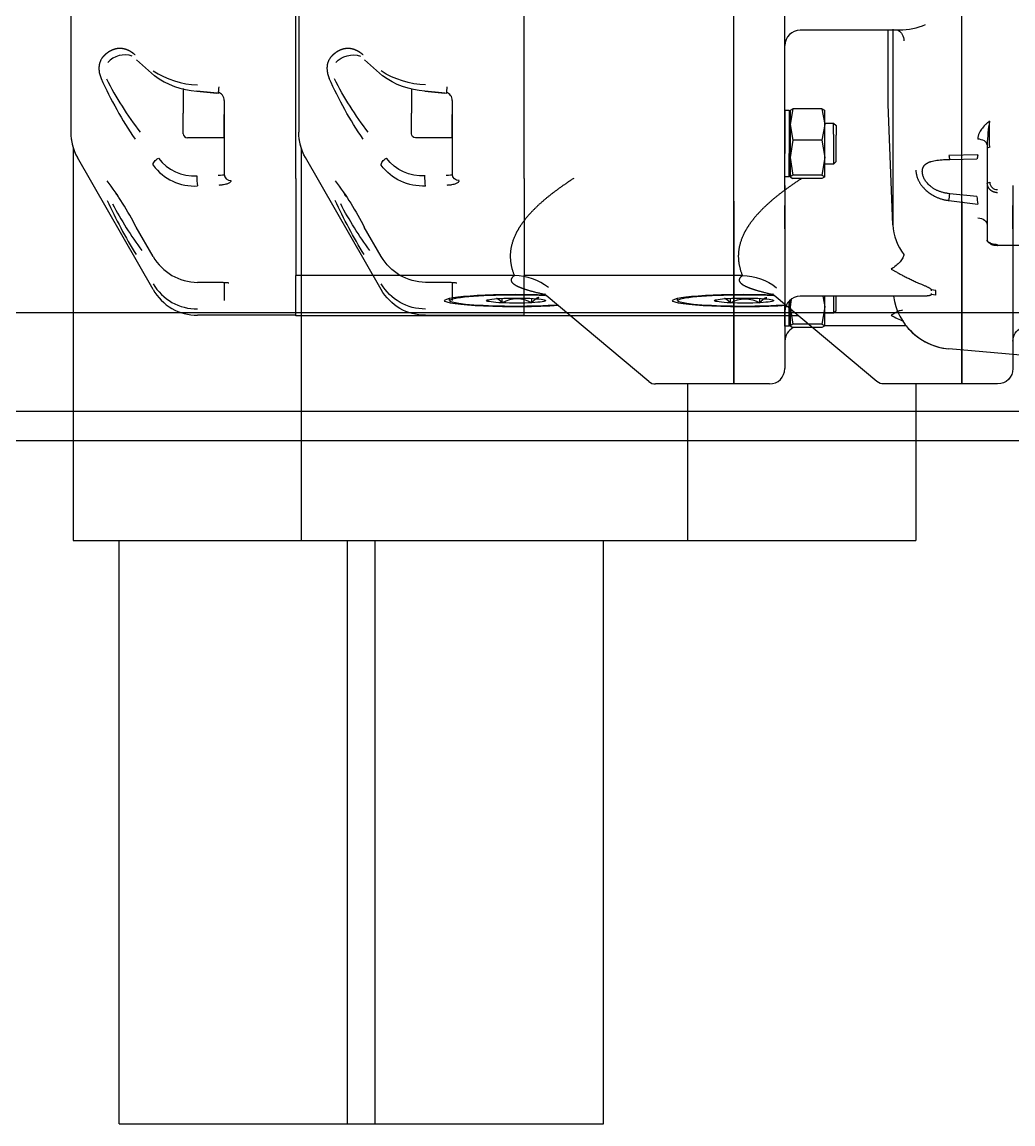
# Model space of a CAD drawing. Extents: x -1899985 to 1774885, y 556286 to 2175695.
# Drawn here: x -1077567.6 to -1077263.5, y 575677.6 to 576015.9 of the extents above; entities that cross this region are included whole.
import ezdxf

# ---------------------------------------------------------------- set-up
doc = ezdxf.new("R2010")
doc.units = 0
doc.header["$LTSCALE"] = 10
doc.header["$MEASUREMENT"] = 0
for name, color, linetype in [('20剖面图$0$A-LIN-V', 9, 'Continuous'), ('20剖面图$0$EWHS5T6M-1', 7, 'Continuous'), ('20剖面图$0$EWHS5T6M-3', 7, 'Continuous'), ('20剖面图$0$FHSGH10105-主梁-04', 7, 'Continuous'), ('20剖面图$0$FHSGH10105-主梁-06', 7, 'Continuous'), ('20剖面图$0$取电臂', 7, 'Continuous'), ('A-LIN-V', 9, 'Continuous')]:
    doc.layers.add(name, color=color, linetype=linetype)

# ---------------------------------------------------------------- blocks, each defined once
blk = doc.blocks.new('20剖面图$0$w4234')
at = {"layer": '20剖面图$0$EWHS5T6M-1', "color": 2, "linetype": 'Continuous'}
for p, q in [((1597292.03, -80330.89), (1597292.03, -80451.34)), ((1597292.03, -80330.89), (1597292.03, -80451.34)), ((1597103.46, -80403.29), (1597103.46, -80451.34)), ((1597103.46, -80403.29), (1597103.46, -80451.34)), ((1597279.46, -80451.34), (1597166.32, -80451.34)), ((1597199.32, -80451.34), (1597166.32, -80451.34)), ((1597279.46, -80451.34), (1597277.89, -80451.34))]:
    blk.add_line(p, q, dxfattribs=at)
at = {"layer": '20剖面图$0$EWHS5T6M-3', "color": 2, "linetype": 'Continuous'}
for p, q in [((1597089.32, -80347.15), (1597089.32, -80089)), ((1597223.68, -80312.06), (1597223.68, -80114.16)), ((1597223.68, -80312.06), (1597223.68, -80115.2)), ((1597292.82, -80115.33), (1597292.82, -80293.19)), ((1597292.82, -80115.33), (1597292.82, -80293.19)), ((1597089.32, -80403.29), (1597089.32, -80232.45)), ((1597292.82, -80293.19), (1597292.82, -80314.94)), ((1597292.82, -80293.19), (1597292.82, -80314.94)), ((1597267.09, -80308.68), (1597272.66, -80303.73)), ((1597223.68, -80340.16), (1597223.68, -80312.06)), ((1597223.68, -80340.16), (1597223.68, -80312.06)), ((1597247.34, -80314.06), (1597248.01, -80314)), ((1597247.96, -80314), (1597248.87, -80313.92)), ((1597254.08, -80313.42), (1597247.99, -80313.99)), ((1597248.87, -80313.92), (1597254.08, -80313.42)), ((1597258.25, -80312.57), (1597258.25, -80320.19)), ((1597292.82, -80314.94), (1597292.82, -80325.98)), ((1597292.82, -80314.94), (1597292.82, -80325.98)), ((1597245.68, -80316.26), (1597245.68, -80338.24)), ((1597245.68, -80316.29), (1597245.68, -80320.57)), ((1597245.68, -80327.7), (1597245.68, -80320.57)), ((1597258.25, -80326.45), (1597258.25, -80320.19)), ((1597258.25, -80322.93), (1597258.26, -80322.94)), ((1597245.68, -80327.7), (1597256.99, -80327.7)), ((1597292.03, -80330.89), (1597292.03, -80451.34)), ((1597292.03, -80330.89), (1597292.03, -80451.34)), ((1597245.68, -80333.85), (1597245.68, -80338.24)), ((1597267.53, -80374.31), (1597290.74, -80333.79)), ((1597245.68, -80338.24), (1597245.68, -80338.94)), ((1597223.68, -80340.16), (1597223.68, -80369.3)), ((1597223.68, -80340.16), (1597223.68, -80370.01)), ((1597073.61, -80342.38), (1597073.61, -80348.53)), ((1597073.61, -80344.12), (1597073.61, -80398.57)), ((1597073.61, -80355.67), (1597073.61, -80348.53)), ((1597089.32, -80347.15), (1597089.32, -80403.29)), ((1597267.5, -80364.17), (1597272.71, -80355.14)), ((1597156.63, -80370.01), (1597156.6, -80370.01)), ((1597156.63, -80370.01), (1597223.68, -80370.01)), ((1597223.68, -80382.34), (1597223.68, -80370.01)), ((1597223.68, -80382.16), (1597223.68, -80370.19)), ((1597245.68, -80372.2), (1597245.68, -80377.64)), ((1597247.51, -80372.14), (1597253.91, -80372.09)), ((1597115.34, -80402.55), (1597146.87, -80376.09)), ((1597151.28, -80378.35), (1597151.28, -80377.01)), ((1597160.34, -80378.38), (1597160.34, -80376.98)), ((1597176.53, -80377.68), (1597176.53, -80376.97)), ((1597139.43, -80382.34), (1597223.68, -80382.34)), ((1597223.68, -80382.22), (1597253.89, -80382.22)), ((1597073.61, -80390.18), (1597073.61, -80398.57)), ((1597078.32, -80403.29), (1597089.32, -80403.29)), ((1597078.32, -80403.29), (1597089.32, -80403.29)), ((1597089.32, -80403.29), (1597113.32, -80403.29)), ((1597089.32, -80403.29), (1597103.46, -80403.29)), ((1597103.46, -80403.29), (1597103.46, -80451.34)), ((1597103.46, -80403.29), (1597103.46, -80451.34)), ((1597116.03, -80451.34), (1597103.46, -80451.34)), ((1597116.03, -80451.34), (1597103.46, -80451.34)), ((1597279.46, -80451.34), (1597116.03, -80451.34)), ((1597199.32, -80451.34), (1597116.03, -80451.34)), ((1597279.46, -80451.34), (1597277.89, -80451.34)), ((1597292.03, -80451.34), (1597279.46, -80451.34)), ((1597292.03, -80451.34), (1597279.46, -80451.34))]:
    blk.add_line(p, q, dxfattribs=at)
for centre, radius, start, end in [((1597276.17, -80309.31), 7.05, 41.5617, 108.8064), ((1597252.74, -80284.12), 27.39, 272.3981, 302.5954), ((1597252.59, -80288.94), 24.48, 273.4853, 306.4262), ((1597193.06, -80264.81), 99.45, 322.0356, 333.2427), ((1597175.03, -80261.12), 118.74, 325.6453, 335.9387), ((1597256.99, -80326.45), 1.26, 270, 360), ((1597277.11, -80325.98), 15.71, 330.1892, 0), ((1597277.11, -80325.98), 15.71, 341.8051, 0), ((1597254.91, -80325.64), 13.8, 266.487, 322.7895), ((1597254.77, -80326.7), 15.83, 266.8023, 323.5023), ((1597243.69, -80338.88), 1.98, 268.2746, 358.1638), ((1597237.99, -80340.04), 16.09, 351.1863, 2.2116), ((1597360, -80399.84), 98.07, 143.0348, 152.8846), ((1597186.35, -80299.31), 105.5, 323.3467, 332.5077), ((1597142.59, -80282.94), 153.08, 328.2109, 335.2911), ((1597253.78, -80356.23), 15.85, 270.4064, 329.9676), ((1597156.63, -80386.51), 16.5, 90.0996, 129.166), ((1597254.02, -80364.66), 15.61, 269.5176, 329.7272), ((1597253.89, -80366.5), 15.71, 270, 330.1892), ((1597155.78, -80386.38), 9.21, 60.3173, 119.306), ((1597068.89, -80390.18), 4.71, 0, 62.8719), ((1597068.89, -80390.18), 4.71, 0, 62.8719), ((1597078.32, -80398.57), 4.71, 180, 270), ((1597078.32, -80398.57), 4.71, 180, 270), ((1597113.32, -80400.14), 3.14, 270, 310)]:
    blk.add_arc(centre, radius, start, end, dxfattribs=at)
for centre, major_axis, ratio, start_param, end_param in [((1597247.36, -80312.01), (-0.19, 2.03), 0.00447, 1.617607, 3.576156), ((1597156.11, -80377.68), (-22, 0), 0.087156, 3.141593, 5.13954), ((1597156.11, -80377.68), (20.43, 0), 0.087156, 0.485902, 2.024816), ((1597156.11, -80377.68), (22, 0), 0.087156, 4.081811, 6.283185), ((1597156.11, -80377.68), (-20.43, 0), 0.087156, 0.894834, 3.627495), ((1597156.11, -80377.68), (9.07, 0), 0.087156, 3.103896, 3.627495), ((1597156.11, -80377.68), (-9.07, 0), 0.087156, 5.198291, 6.245489), ((1597156.11, -80377.68), (-9.07, 0), 0.087156, 0.485902, 1.009501), ((1597156.11, -80377.68), (-9.07, 0), 0.087156, 1.009501, 2.056699), ((1597156.11, -80377.68), (9.07, 0), 0.087156, 1.009501, 2.056699), ((1597156.11, -80377.68), (9.07, 0), 0.087156, 5.198291, 6.245489), ((1597156.11, -80377.68), (-9.07, 0), 0.087156, 3.103896, 4.151094)]:
    blk.add_ellipse(centre, major_axis=major_axis, ratio=ratio, start_param=start_param, end_param=end_param, dxfattribs=at)
for points, degree, knots in [([(1597273.07, -80302.25), (1597273.67, -80301.73), (1597274.29, -80301.34), (1597274.92, -80300.95), (1597275.57, -80300.7), (1597276.21, -80300.45), (1597276.87, -80300.35), (1597277.52, -80300.25), (1597278.18, -80300.3), (1597278.83, -80300.35), (1597279.47, -80300.55), (1597280.11, -80300.75), (1597280.73, -80301.09), (1597281.34, -80301.44), (1597281.92, -80301.92), (1597282.5, -80302.4), (1597283.04, -80303.01)], 2, [0, 0, 0, 0.125, 0.125, 0.25, 0.25, 0.375, 0.375, 0.5, 0.5, 0.625, 0.625, 0.75, 0.75, 0.875, 0.875, 1, 1, 1]), ([(1597283.04, -80303.01), (1597283.1, -80303.1), (1597283.21, -80303.26), (1597283.37, -80303.51), (1597283.52, -80303.76), (1597283.65, -80304.02), (1597283.76, -80304.28), (1597283.86, -80304.55), (1597283.95, -80304.82), (1597284.02, -80305.1), (1597284.07, -80305.37), (1597284.12, -80305.66), (1597284.15, -80306.03), (1597284.16, -80306.5), (1597284.13, -80307.07), (1597284.04, -80307.67), (1597283.9, -80308.27), (1597283.71, -80308.9), (1597283.54, -80309.32), (1597283.45, -80309.53)], 3, [0, 0, 0, 0, 0.048845, 0.096906, 0.144215, 0.190808, 0.236719, 0.281986, 0.326648, 0.370744, 0.414319, 0.457414, 0.500075, 0.58118, 0.662791, 0.745199, 0.82869, 0.913537, 1, 1, 1, 1]), ([(1597245.68, -80316.26), (1597245.68, -80315.7), (1597245.87, -80315.12), (1597246.54, -80314.22), (1597247.02, -80313.91), (1597247.54, -80313.85)], 3, [0, 0, 0, 0, 0.5, 0.5, 1, 1, 1, 1]), ([(1597267.5, -80336.11), (1597267.53, -80335.96), (1597267.51, -80335.78), (1597267.4, -80335.4), (1597267.29, -80335.2), (1597266.99, -80334.8), (1597266.81, -80334.61), (1597266.38, -80334.26), (1597266.15, -80334.11), (1597265.91, -80333.99)], 3, [0, 0, 0, 0, 0.25, 0.25, 0.5, 0.5, 0.75, 0.75, 1, 1, 1, 1]), ([(1597138.4, -80340.16), (1597141.14, -80341.93), (1597143.46, -80343.64), (1597145.91, -80345.44), (1597147.93, -80347.2), (1597150.04, -80349.04), (1597151.7, -80350.85), (1597153.43, -80352.73), (1597154.69, -80354.59), (1597157.28, -80358.47), (1597157.78, -80362.28), (1597158.28, -80366.12), (1597156.63, -80370.01)], 2, [0, 0, 0, 0.125, 0.125, 0.25, 0.25, 0.375, 0.375, 0.5, 0.5, 0.75, 0.75, 1, 1, 1]), ([(1597243.63, -80340.86), (1597243.64, -80340.89), (1597243.64, -80340.95), (1597243.66, -80341.04), (1597243.71, -80341.15), (1597243.79, -80341.27), (1597243.96, -80341.44), (1597244.25, -80341.64), (1597244.69, -80341.84), (1597245.22, -80342.02), (1597245.82, -80342.15), (1597246.42, -80342.24), (1597246.91, -80342.28), (1597247.22, -80342.3), (1597247.36, -80342.3)], 3, [0, 0, 0, 0, 0.040091, 0.085599, 0.136434, 0.192536, 0.253873, 0.39572, 0.505375, 0.612356, 0.753804, 0.848833, 0.930864, 1, 1, 1, 1]), ([(1597156.6, -80370.01), (1597158.89, -80371.52), (1597156.11, -80373.04), (1597155.43, -80373.41), (1597154.44, -80373.79), (1597153.47, -80374.16), (1597152.21, -80374.53), (1597150.17, -80375.14), (1597147.32, -80375.76)], 2, [0, 0, 0, 0.5, 0.5, 0.625, 0.625, 0.75, 0.75, 0.9651205, 0.9651205, 0.9651205]), ([(1597244.26, -80372.33), (1597244.26, -80372.33), (1597244.27, -80372.33), (1597244.38, -80372.31), (1597244.76, -80372.26), (1597245.51, -80372.2), (1597246.53, -80372.15), (1597247.2, -80372.14), (1597247.51, -80372.14)], 3, [0.4127267, 0.4127267, 0.4127267, 0.4127267, 0.4325468, 0.4958555, 0.5912118, 0.726311, 0.893279, 1, 1, 1, 1]), ([(1597146.85, -80376.11), (1597147.03, -80375.96), (1597147.25, -80375.77), (1597147.26, -80375.7), (1597147.25, -80375.69)], 3, [0, 0, 0, 0, 0.0924354, 0.1357639, 0.1357639, 0.1357639, 0.1357639]), ([(1597149.16, -80376.79), (1597149.68, -80376.88), (1597150.25, -80377.3), (1597150.72, -80377.67), (1597151.28, -80378.35)], 2, [0, 0, 0, 0.5, 0.5, 1, 1, 1]), ([(1597160.34, -80378.38), (1597160.97, -80377.71), (1597161.51, -80377.35), (1597161.82, -80377.14), (1597162.12, -80377.02)], 2, [0, 0, 0, 0.25, 0.25, 0.3701268, 0.3701268, 0.3701268])]:
    blk.add_open_spline(points, degree=degree, knots=knots, dxfattribs=at)
for points in [[(1597247.54, -80339.21), (1597246.5, -80339.2), (1597245.68, -80339.08), (1597245.68, -80338.94)], [(1597278.27, -80345.78), (1597278.59, -80345.28), (1597278.86, -80344.84), (1597279.1, -80344.45)]]:
    blk.add_open_spline(points, degree=3, dxfattribs=at)
at = {"layer": '20剖面图$0$FHSGH10105-主梁-06', "color": 2, "linetype": 'Continuous'}
for p, q in [((1598387.64, -80411.62), (1592220.4, -80411.62)), ((1598387.64, -80420.62), (1592220.4, -80420.62))]:
    blk.add_line(p, q, dxfattribs=at)
at = {"layer": '20剖面图$0$取电臂', "color": 2, "linetype": 'Continuous'}
for p, q in [((1597199.32, -80630.48), (1597199.32, -80451.34)), ((1597199.32, -80630.48), (1597199.32, -80451.34)), ((1597277.89, -80630.48), (1597277.89, -80451.34)), ((1597277.89, -80630.48), (1597277.89, -80451.34)), ((1597205.61, -80630.48), (1597199.32, -80630.48)), ((1597205.61, -80630.48), (1597199.32, -80630.48)), ((1597271.61, -80630.48), (1597205.61, -80630.48)), ((1597271.61, -80630.48), (1597205.61, -80630.48)), ((1597277.89, -80630.48), (1597271.61, -80630.48)), ((1597277.89, -80630.48), (1597271.61, -80630.48))]:
    blk.add_line(p, q, dxfattribs=at)
blk = doc.blocks.new('20剖面图$0$55555555rrrrrr-M')
at = {"layer": '20剖面图$0$EWHS5T6M-1', "color": 2, "linetype": 'Continuous'}
for p, q in [((1520818.52, 577247.23), (1520818.52, 577126.78)), ((1520818.52, 577247.23), (1520818.52, 577126.78)), ((1521007.09, 577174.83), (1521007.09, 577126.78)), ((1521007.09, 577174.83), (1521007.09, 577126.78)), ((1520831.09, 577126.78), (1520944.23, 577126.78)), ((1520831.09, 577126.78), (1520832.66, 577126.78)), ((1520911.23, 577126.78), (1520944.23, 577126.78))]:
    blk.add_line(p, q, dxfattribs=at)
at = {"layer": '20剖面图$0$EWHS5T6M-3', "color": 2, "linetype": 'Continuous'}
for p, q in [((1521021.23, 577230.96), (1521021.23, 577489.11)), ((1521036.95, 577233.99), (1521036.95, 577484.4)), ((1520886.87, 577266.06), (1520886.87, 577463.96)), ((1520817.73, 577462.79), (1520817.73, 577284.92)), ((1520817.73, 577462.79), (1520817.73, 577284.92)), ((1520886.87, 577266.06), (1520886.87, 577462.91)), ((1521021.23, 577174.83), (1521021.23, 577345.67)), ((1520817.73, 577284.92), (1520817.73, 577263.17)), ((1520817.73, 577284.92), (1520817.73, 577263.17)), ((1521072.15, 577283.47), (1521041.66, 577283.47)), ((1521068.66, 577276.17), (1521068.66, 577283.47)), ((1521070.03, 577283.74), (1521070.1, 577283.07)), ((1521070.1, 577283.07), (1521070.1, 577249.53)), ((1520843.47, 577269.44), (1520837.89, 577274.38)), ((1521068.66, 577260.65), (1521068.66, 577276.17)), ((1520852.3, 577265.55), (1520852.3, 577257.93)), ((1520856.47, 577264.7), (1520862.56, 577264.12)), ((1520861.68, 577264.2), (1520856.47, 577264.69)), ((1520862.59, 577264.11), (1520861.68, 577264.2)), ((1520863.21, 577264.05), (1520862.54, 577264.12)), ((1520886.87, 577237.96), (1520886.87, 577266.06)), ((1520886.87, 577237.96), (1520886.87, 577266.06)), ((1520817.73, 577263.17), (1520817.73, 577252.13)), ((1520817.73, 577263.17), (1520817.73, 577252.13)), ((1520864.87, 577261.86), (1520864.87, 577239.88)), ((1520864.87, 577261.82), (1520864.87, 577257.55)), ((1521070.1, 577223.7), (1521068.66, 577260.65)), ((1520852.3, 577251.67), (1520852.3, 577257.93)), ((1520864.87, 577250.41), (1520864.87, 577257.55)), ((1521036.95, 577258.85), (1521036.95, 577245.56)), ((1521036.95, 577258.85), (1521038.24, 577258.85)), ((1521038.24, 577258.85), (1521038.24, 577245.56)), ((1521038.24, 577258.85), (1521038.52, 577257.75)), ((1521039.43, 577259.33), (1521038.52, 577254.5)), ((1521038.52, 577258.85), (1521038.52, 577254.5)), ((1521038.65, 577258.89), (1521039.43, 577259.33)), ((1521048.29, 577259.33), (1521039.43, 577259.33)), ((1521049.2, 577258.81), (1521048.29, 577259.33)), ((1521048.29, 577259.33), (1521049.2, 577254.5)), ((1521049.2, 577254.5), (1521049.2, 577258.85)), ((1520852.3, 577255.18), (1520852.29, 577255.17)), ((1521038.52, 577254.5), (1521039.43, 577249.67)), ((1521038.52, 577254.5), (1521038.52, 577244.32)), ((1521049.2, 577254.5), (1521048.29, 577249.67)), ((1521049.2, 577254.92), (1521051.87, 577254.92)), ((1521049.2, 577244.32), (1521049.2, 577254.5)), ((1521051.87, 577251.54), (1521051.87, 577254.92)), ((1521051.87, 577254.92), (1521052.66, 577254.14)), ((1521052.66, 577254.14), (1521052.66, 577251.18)), ((1520864.87, 577250.41), (1520853.56, 577250.41)), ((1521051.87, 577251.54), (1521051.87, 577242.35)), ((1521052.66, 577243.14), (1521052.66, 577251.18)), ((1520818.52, 577247.23), (1520818.52, 577126.78)), ((1520818.52, 577247.23), (1520818.52, 577126.78)), ((1521039.43, 577249.67), (1521038.52, 577244.32)), ((1521048.29, 577249.67), (1521039.43, 577249.67)), ((1521048.29, 577249.67), (1521049.2, 577244.32)), ((1521070.1, 577249.53), (1521070.1, 577223.7)), ((1521099.02, 577248.25), (1521099.02, 577247.1)), ((1521099.02, 577247.1), (1521099.02, 577236.35)), ((1520843.03, 577203.8), (1520819.81, 577244.32)), ((1520864.87, 577244.27), (1520864.87, 577239.88)), ((1521036.95, 577238.42), (1521036.95, 577245.56)), ((1521038.24, 577238.42), (1521038.24, 577245.56)), ((1521038.52, 577244.32), (1521039.43, 577238.98)), ((1521038.52, 577244.32), (1521038.52, 577238.46)), ((1521049.2, 577244.32), (1521048.29, 577238.98)), ((1521049.2, 577238.46), (1521049.2, 577244.32)), ((1521096.15, 577245.18), (1521087.31, 577244.99)), ((1521087.58, 577243.77), (1521095.87, 577243.9)), ((1521051.87, 577242.35), (1521049.2, 577242.35)), ((1521052.66, 577243.14), (1521051.87, 577242.35)), ((1520864.87, 577239.88), (1520864.87, 577239.17)), ((1520886.87, 577237.96), (1520886.87, 577208.81)), ((1520886.87, 577237.96), (1520886.87, 577208.1)), ((1521038.24, 577238.42), (1521036.95, 577238.42)), ((1521038.52, 577239.53), (1521038.24, 577238.42)), ((1521039.43, 577238.98), (1521038.52, 577238.46)), ((1521038.52, 577238.46), (1521039.43, 577237.95)), ((1521038.52, 577238.42), (1521038.52, 577238.46)), ((1521048.29, 577238.98), (1521039.43, 577238.98)), ((1521048.29, 577237.95), (1521039.43, 577237.95)), ((1521048.29, 577238.98), (1521049.2, 577238.46)), ((1521049.2, 577238.46), (1521048.29, 577237.95)), ((1521036.95, 577235.73), (1521036.95, 577229.58)), ((1521036.95, 577233.99), (1521036.95, 577179.54)), ((1521099.02, 577236.35), (1521099.02, 577219.01)), ((1521021.23, 577230.96), (1521021.23, 577174.83)), ((1521087.31, 577231.13), (1521096.15, 577230.02)), ((1521095.87, 577232.42), (1521087.58, 577233.22)), ((1521036.95, 577222.44), (1521036.95, 577229.58)), ((1520843.05, 577213.95), (1520837.84, 577222.97)), ((1521127.3, 577217.34), (1521102.16, 577217.34)), ((1521036.95, 577213.04), (1521036.95, 577199.75)), ((1520953.92, 577208.1), (1520886.87, 577208.1)), ((1520886.87, 577195.78), (1520886.87, 577208.1)), ((1520886.87, 577195.96), (1520886.87, 577207.92)), ((1520953.92, 577208.1), (1520953.95, 577208.1)), ((1520863.04, 577205.97), (1520856.64, 577206.02)), ((1520864.87, 577205.92), (1520864.87, 577200.47)), ((1521081.89, 577203.76), (1521081.87, 577203.46)), ((1521083.3, 577203.55), (1521081.89, 577203.76)), ((1521083.3, 577202.14), (1521083.3, 577203.55)), ((1520934.02, 577200.43), (1520934.02, 577201.15)), ((1520950.21, 577199.74), (1520950.21, 577201.13)), ((1520959.28, 577199.77), (1520959.28, 577201.1)), ((1520995.21, 577175.56), (1520963.68, 577202.02)), ((1521036.95, 577192.61), (1521036.95, 577199.75)), ((1521038.24, 577200.31), (1521038.24, 577199.75)), ((1521038.24, 577192.61), (1521038.24, 577199.75)), ((1521038.9, 577200.77), (1521038.52, 577198.5)), ((1521038.52, 577200.58), (1521038.52, 577198.5)), ((1521079.34, 577201.78), (1521041.66, 577201.78)), ((1521048.64, 577201.78), (1521049.2, 577198.5)), ((1521049.2, 577198.5), (1521049.2, 577201.78)), ((1521051.87, 577201.78), (1521051.87, 577196.54)), ((1521052.66, 577197.32), (1521052.66, 577201.78)), ((1521081.87, 577202.61), (1521081.89, 577202.31)), ((1521083.3, 577202.14), (1521081.89, 577202.31)), ((1521038.52, 577198.5), (1521038.52, 577192.65)), ((1521038.52, 577198.5), (1521039.43, 577193.16)), ((1521049.2, 577198.5), (1521048.29, 577193.16)), ((1521049.2, 577192.65), (1521049.2, 577198.5)), ((1521051.87, 577196.54), (1521049.2, 577196.54)), ((1521052.66, 577197.32), (1521051.87, 577196.54)), ((1520886.87, 577195.9), (1520856.66, 577195.9)), ((1520971.12, 577195.78), (1520886.87, 577195.78)), ((1521038.52, 577193.71), (1521038.24, 577192.61)), ((1521039.43, 577193.16), (1521038.52, 577192.65)), ((1521048.29, 577193.16), (1521039.43, 577193.16)), ((1521048.29, 577193.16), (1521049.2, 577192.65)), ((1521038.24, 577192.61), (1521036.95, 577192.61)), ((1521038.52, 577192.61), (1521038.52, 577192.65)), ((1521038.52, 577192.65), (1521039.43, 577192.13)), ((1521048.29, 577192.13), (1521039.43, 577192.13)), ((1521048.29, 577192.13), (1521039.51, 577192.13)), ((1521049.2, 577192.65), (1521048.29, 577192.13)), ((1521049.2, 577192.65), (1521048.29, 577192.13)), ((1521074.19, 577192.65), (1521049.2, 577192.65)), ((1521074.19, 577192.65), (1521049.2, 577192.65)), ((1521036.95, 577187.94), (1521036.95, 577179.54)), ((1521111.59, 577183.47), (1521087.31, 577185.6)), ((1521111.59, 577183.47), (1521087.31, 577185.6)), ((1521021.23, 577174.83), (1520997.23, 577174.83)), ((1521007.09, 577174.83), (1521007.09, 577126.78)), ((1521007.09, 577174.83), (1521007.09, 577126.78)), ((1521021.23, 577174.83), (1521007.09, 577174.83)), ((1521032.23, 577174.83), (1521021.23, 577174.83)), ((1521032.23, 577174.83), (1521021.23, 577174.83)), ((1520818.52, 577126.78), (1520831.09, 577126.78)), ((1520818.52, 577126.78), (1520831.09, 577126.78)), ((1520831.09, 577126.78), (1520994.52, 577126.78)), ((1520831.09, 577126.78), (1520832.66, 577126.78)), ((1520911.23, 577126.78), (1520994.52, 577126.78)), ((1520994.52, 577126.78), (1521007.09, 577126.78)), ((1520994.52, 577126.78), (1521007.09, 577126.78))]:
    blk.add_line(p, q, dxfattribs=at)
for centre, radius, start, end in [((1521072.22, 577303.39), 19.88, 269.7868, 293.4148), ((1521041.66, 577278.75), 4.71, 90, 180), ((1520834.38, 577268.81), 7.05, 71.1936, 138.4383), ((1520857.81, 577294), 27.39, 237.4046, 267.6019), ((1520935.52, 577317), 118.74, 204.0613, 214.3547), ((1520917.49, 577313.3), 99.45, 206.7573, 217.9644), ((1520857.96, 577289.18), 24.48, 233.5738, 266.5147), ((1521166.28, 577245.32), 67.33, 171.2625, 177.4992), ((1519809.41, 577240.54), 1290.41, 0.30865, 0.66611), ((1520833.45, 577252.13), 15.71, 180, 209.8108), ((1520833.45, 577252.13), 15.71, 180, 198.1949), ((1520853.56, 577251.67), 1.26, 180, 270), ((1520855.64, 577252.48), 13.8, 217.2105, 273.513), ((1521091.04, 577245.19), 3.73, 182.9811, 202.2857), ((1520855.78, 577251.42), 15.83, 216.4977, 273.1977), ((1520750.55, 577178.27), 98.07, 27.1154, 36.9652), ((1520872.56, 577238.08), 16.09, 177.7884, 188.8137), ((1520866.86, 577239.24), 1.98, 181.8362, 271.7254), ((1521102.1, 577236.8), 2.29, 181.5469, 271.5974), ((1520967.97, 577295.18), 153.08, 204.7089, 211.7891), ((1520924.2, 577278.8), 105.5, 207.4923, 216.6533), ((1520219.43, 577346.02), 875.45, 352.45924, 352.5971), ((1521410.78, 577267.2), 316.82, 186.3031, 186.7393), ((1521085.98, 577224.4), 15.89, 182.5089, 218.1426), ((1521099.78, 577219.03), 0.763, 181.8362, 271.7254), ((1520856.77, 577221.88), 15.85, 210.0324, 269.5936), ((1520953.92, 577191.61), 16.5, 50.834, 89.9004), ((1520856.66, 577211.61), 15.71, 209.8108, 270), ((1520856.53, 577213.46), 15.61, 210.2728, 270.4824), ((1520954.77, 577191.74), 9.21, 60.694, 119.6827), ((1521041.66, 577197.06), 4.71, 90, 180), ((1521088.95, 577204.38), 18.86, 187.9295, 265), ((1521080.51, 577213.4), 20.58, 238.0128, 249.6984), ((1521041.66, 577187.94), 4.71, 117.1281, 180), ((1521041.66, 577187.94), 4.71, 117.1281, 180), ((1521088.95, 577204.38), 18.86, 218.4661, 265), ((1521032.23, 577179.54), 4.71, 270, 0), ((1521032.23, 577179.54), 4.71, 270, 0), ((1520997.23, 577177.97), 3.14, 230, 270)]:
    blk.add_arc(centre, radius, start, end, dxfattribs=at)
at = {"layer": '20剖面图$0$EWHS5T6M-3', "color": 2, "linetype": 'Continuous', "extrusion": (0, 0, -1)}
for centre, major_axis, ratio, start_param, end_param in [((1521069.61, 577279.19), (-1.87, -4.33), 0.783089, 3.209194, 4.163104), ((1520863.19, 577266.11), (0.19, 2.03), 0.00447, 1.617607, 3.576156), ((1521099.8, 577236.35), (0.786, 0), 0.5, 3.141593, 4.712389), ((1521095.87, 577223.6), (-3.14, 0), 0.721105, 1.658063, 3.14162), ((1520954.45, 577200.43), (20.43, 0), 0.087156, 0.894834, 3.627495), ((1520954.45, 577200.43), (22, 0), 0.087156, 3.141593, 5.13954), ((1520954.45, 577200.43), (-22, 0), 0.087156, 4.081811, 6.283185), ((1520954.45, 577200.43), (-20.43, 0), 0.087156, 0.485902, 2.024816), ((1520954.45, 577200.43), (9.07, 0), 0.087156, 3.103896, 4.151094), ((1520954.45, 577200.43), (-9.07, 0), 0.087156, 5.198291, 6.245489), ((1520954.45, 577200.43), (-9.07, 0), 0.087156, 1.009501, 2.056699), ((1520954.45, 577200.43), (9.07, 0), 0.087156, 1.009501, 2.056699), ((1520954.45, 577200.43), (9.07, 0), 0.087156, 5.198291, 6.245489), ((1520954.45, 577200.43), (9.07, 0), 0.087156, 0.485902, 1.009501), ((1520954.45, 577200.43), (-9.07, 0), 0.087156, 3.103896, 3.627495)]:
    blk.add_ellipse(centre, major_axis=major_axis, ratio=ratio, start_param=start_param, end_param=end_param, dxfattribs=at)
at = {"layer": '20剖面图$0$EWHS5T6M-3', "color": 2, "linetype": 'Continuous'}
for points, degree, knots in [([(1520837.48, 577275.86), (1520836.88, 577276.39), (1520836.26, 577276.78), (1520835.63, 577277.17), (1520834.99, 577277.42), (1520834.34, 577277.66), (1520833.68, 577277.76), (1520833.03, 577277.86), (1520832.38, 577277.81), (1520831.72, 577277.76), (1520831.08, 577277.56), (1520830.44, 577277.36), (1520829.83, 577277.02), (1520829.21, 577276.68), (1520828.63, 577276.2), (1520828.05, 577275.71), (1520827.51, 577275.1)], 2, [0, 0, 0, 0.125, 0.125, 0.25, 0.25, 0.375, 0.375, 0.5, 0.5, 0.625, 0.625, 0.75, 0.75, 0.875, 0.875, 1, 1, 1]), ([(1520827.51, 577275.1), (1520827.46, 577275.02), (1520827.34, 577274.86), (1520827.18, 577274.61), (1520827.03, 577274.35), (1520826.9, 577274.09), (1520826.79, 577273.83), (1520826.69, 577273.56), (1520826.6, 577273.29), (1520826.53, 577273.02), (1520826.48, 577272.74), (1520826.44, 577272.46), (1520826.4, 577272.09), (1520826.39, 577271.62), (1520826.43, 577271.04), (1520826.51, 577270.45), (1520826.65, 577269.84), (1520826.84, 577269.22), (1520827.01, 577268.8), (1520827.1, 577268.59)], 3, [0, 0, 0, 0, 0.048845, 0.096906, 0.144215, 0.190808, 0.236719, 0.281986, 0.326648, 0.370744, 0.414319, 0.457414, 0.500075, 0.58118, 0.662791, 0.745199, 0.82869, 0.913537, 1, 1, 1, 1]), ([(1520864.87, 577261.86), (1520864.87, 577262.42), (1520864.69, 577262.99), (1520864.01, 577263.9), (1520863.53, 577264.21), (1520863.01, 577264.26)], 3, [0, 0, 0, 0, 0.5, 0.5, 1, 1, 1, 1]), ([(1521099.73, 577255.54), (1521099.51, 577255.35), (1521099.07, 577254.96), (1521098.21, 577254.16), (1521097.46, 577253.33), (1521096.93, 577252.53), (1521096.65, 577252.04), (1521096.47, 577251.61), (1521096.32, 577251.2), (1521096.22, 577250.8), (1521096.16, 577250.4), (1521096.15, 577250.13), (1521096.15, 577250)], 3, [0, 0, 0, 0, 0.125011, 0.250017, 0.499875, 0.603087, 0.677277, 0.749978, 0.814865, 0.874988, 0.937496, 1, 1, 1, 1]), ([(1521099.02, 577248.25), (1521099.02, 577248.65), (1521098.74, 577249.1), (1521097.64, 577249.77), (1521096.86, 577249.96), (1521096.15, 577250)], 3, [0, 0, 0, 0, 0.5, 0.5, 1, 1, 1, 1]), ([(1521099.8, 577247.49), (1521099.6, 577247.49), (1521099.39, 577247.45), (1521099.1, 577247.3), (1521099.02, 577247.2), (1521099.02, 577247.1)], 3, [0, 0, 0, 0, 0.5, 0.5, 1, 1, 1, 1]), ([(1520843.05, 577242), (1520843.03, 577242.16), (1520843.04, 577242.34), (1520843.16, 577242.72), (1520843.26, 577242.92), (1520843.56, 577243.31), (1520843.75, 577243.51), (1520844.17, 577243.85), (1520844.4, 577244.01), (1520844.64, 577244.13)], 3, [0, 0, 0, 0, 0.25, 0.25, 0.5, 0.5, 0.75, 0.75, 1, 1, 1, 1]), ([(1521079.13, 577240.05), (1521079.13, 577240.13), (1521079.13, 577240.29), (1521079.15, 577240.52), (1521079.19, 577240.73), (1521079.24, 577240.94), (1521079.3, 577241.14), (1521079.37, 577241.33), (1521079.46, 577241.51), (1521079.57, 577241.69), (1521079.68, 577241.85), (1521079.81, 577242.01), (1521079.96, 577242.15), (1521080.11, 577242.29), (1521080.29, 577242.43), (1521080.47, 577242.55), (1521080.67, 577242.67), (1521080.88, 577242.78), (1521081.11, 577242.88), (1521081.35, 577242.98), (1521081.6, 577243.07), (1521082.04, 577243.21), (1521082.69, 577243.37), (1521083.6, 577243.52), (1521084.68, 577243.64), (1521086.01, 577243.73), (1521087.03, 577243.76), (1521087.58, 577243.77)], 3, [0, 0, 0, 0, 0.025288, 0.050219, 0.074845, 0.099219, 0.123396, 0.147433, 0.171387, 0.195316, 0.219278, 0.243332, 0.267533, 0.291939, 0.316604, 0.341581, 0.366922, 0.392675, 0.418887, 0.445603, 0.472864, 0.500709, 0.581938, 0.664866, 0.750426, 0.865857, 1, 1, 1, 1]), ([(1521096.15, 577245.18), (1521096.14, 577245.12), (1521096.13, 577245.01), (1521096.11, 577244.85), (1521096.09, 577244.68), (1521096.06, 577244.51), (1521096.03, 577244.34), (1521095.99, 577244.19), (1521095.96, 577244.07), (1521095.92, 577243.96), (1521095.89, 577243.92), (1521095.87, 577243.9)], 3, [0, 0, 0, 0, 0.077735, 0.163795, 0.258193, 0.360935, 0.47203, 0.591481, 0.719291, 0.855464, 1, 1, 1, 1]), ([(1521077.16, 577240.5), (1521077.16, 577240.4), (1521077.17, 577240.21), (1521077.18, 577239.93), (1521077.21, 577239.64), (1521077.26, 577239.35), (1521077.32, 577239.06), (1521077.39, 577238.76), (1521077.48, 577238.47), (1521077.58, 577238.17), (1521077.69, 577237.87), (1521077.82, 577237.57), (1521077.97, 577237.27), (1521078.13, 577236.97), (1521078.3, 577236.66), (1521078.49, 577236.36), (1521078.7, 577236.05), (1521078.92, 577235.75), (1521079.16, 577235.45), (1521079.42, 577235.14), (1521079.7, 577234.84), (1521079.99, 577234.54), (1521080.38, 577234.17), (1521080.88, 577233.75), (1521081.51, 577233.28), (1521082.19, 577232.84), (1521082.92, 577232.44), (1521083.7, 577232.08), (1521084.53, 577231.76), (1521085.41, 577231.5), (1521086.34, 577231.28), (1521086.98, 577231.18), (1521087.31, 577231.13)], 3, [0, 0, 0, 0, 0.023596, 0.046848, 0.069813, 0.092549, 0.115115, 0.137574, 0.159988, 0.182418, 0.204926, 0.227574, 0.250421, 0.273525, 0.296943, 0.320728, 0.344931, 0.369601, 0.394784, 0.420522, 0.446855, 0.473821, 0.501454, 0.550477, 0.600634, 0.652145, 0.705215, 0.760032, 0.81677, 0.875584, 0.936618, 1, 1, 1, 1]), ([(1520866.92, 577237.25), (1520866.92, 577237.23), (1520866.91, 577237.17), (1520866.89, 577237.07), (1520866.84, 577236.96), (1520866.76, 577236.85), (1520866.59, 577236.68), (1520866.3, 577236.48), (1520865.86, 577236.27), (1520865.33, 577236.1), (1520864.73, 577235.97), (1520864.13, 577235.88), (1520863.64, 577235.83), (1520863.33, 577235.82), (1520863.19, 577235.81)], 3, [0, 0, 0, 0, 0.040091, 0.085599, 0.136434, 0.192536, 0.253873, 0.39572, 0.505375, 0.612356, 0.753804, 0.848833, 0.930864, 1, 1, 1, 1]), ([(1520972.16, 577237.96), (1520969.41, 577236.18), (1520967.09, 577234.47), (1520964.64, 577232.67), (1520962.62, 577230.92), (1520960.51, 577229.08), (1520958.85, 577227.27), (1520957.12, 577225.39), (1520955.87, 577223.52), (1520953.27, 577219.64), (1520952.77, 577215.84), (1520952.27, 577211.99), (1520953.92, 577208.1)], 2, [0, 0, 0, 0.125, 0.125, 0.25, 0.25, 0.375, 0.375, 0.5, 0.5, 0.75, 0.75, 1, 1, 1]), ([(1521087.58, 577233.22), (1521087.42, 577233.24), (1521087.09, 577233.28), (1521086.62, 577233.36), (1521086.15, 577233.44), (1521085.7, 577233.55), (1521085.26, 577233.67), (1521084.83, 577233.8), (1521084.42, 577233.94), (1521084.02, 577234.1), (1521083.63, 577234.27), (1521083.25, 577234.46), (1521082.89, 577234.66), (1521082.53, 577234.87), (1521082.19, 577235.1), (1521081.79, 577235.39), (1521081.35, 577235.76), (1521080.88, 577236.2), (1521080.47, 577236.66), (1521080.11, 577237.13), (1521079.81, 577237.61), (1521079.56, 577238.09), (1521079.37, 577238.59), (1521079.23, 577239.08), (1521079.14, 577239.57), (1521079.13, 577239.89), (1521079.13, 577240.05)], 3, [0, 0, 0, 0, 0.039878, 0.078912, 0.117144, 0.154619, 0.191384, 0.227489, 0.262988, 0.297935, 0.332389, 0.366411, 0.400064, 0.433413, 0.466526, 0.499471, 0.55456, 0.607472, 0.65855, 0.708176, 0.756766, 0.804764, 0.852628, 0.900824, 0.949803, 1, 1, 1, 1]), ([(1521099.02, 577236.35), (1521099.02, 577236.29), (1521099.02, 577236.17), (1521099.04, 577235.99), (1521099.08, 577235.82), (1521099.12, 577235.66), (1521099.18, 577235.5), (1521099.25, 577235.34), (1521099.33, 577235.19), (1521099.42, 577235.05), (1521099.51, 577234.91), (1521099.62, 577234.78), (1521099.73, 577234.66), (1521099.85, 577234.55), (1521099.97, 577234.44), (1521100.1, 577234.34), (1521100.23, 577234.25), (1521100.36, 577234.16), (1521100.5, 577234.08), (1521100.64, 577234.01), (1521100.78, 577233.95), (1521100.92, 577233.89), (1521101.06, 577233.84), (1521101.21, 577233.79), (1521101.35, 577233.75), (1521101.49, 577233.72), (1521101.63, 577233.7), (1521101.76, 577233.68), (1521101.9, 577233.66), (1521102.03, 577233.65), (1521102.12, 577233.65), (1521102.16, 577233.65)], 3, [0, 0, 0, 0, 0.043815, 0.086945, 0.129389, 0.171151, 0.212229, 0.252628, 0.292346, 0.331388, 0.369753, 0.407445, 0.444466, 0.480818, 0.516503, 0.551525, 0.585887, 0.619591, 0.652642, 0.685043, 0.716798, 0.747913, 0.778391, 0.808237, 0.837458, 0.866059, 0.894046, 0.921426, 0.948207, 0.974395, 1, 1, 1, 1]), ([(1521102.16, 577217.59), (1521102.09, 577217.59), (1521101.94, 577217.59), (1521101.72, 577217.6), (1521101.49, 577217.61), (1521101.28, 577217.64), (1521101.06, 577217.67), (1521100.85, 577217.71), (1521100.64, 577217.76), (1521100.45, 577217.81), (1521100.26, 577217.87), (1521100.08, 577217.94), (1521099.9, 577218.02), (1521099.73, 577218.1), (1521099.56, 577218.2), (1521099.39, 577218.32), (1521099.24, 577218.47), (1521099.12, 577218.63), (1521099.03, 577218.81), (1521099.02, 577218.94), (1521099.02, 577219.01)], 3, [0, 0, 0, 0, 0.043817, 0.087902, 0.132274, 0.176955, 0.221965, 0.267323, 0.313047, 0.359156, 0.405668, 0.4526, 0.499967, 0.551187, 0.60913, 0.673811, 0.745237, 0.823412, 0.908334, 1, 1, 1, 1]), ([(1521099.8, 577218.27), (1521099.8, 577218.1), (1521099.97, 577217.95), (1521100.05, 577217.87), (1521100.17, 577217.8), (1521100.3, 577217.72), (1521100.45, 577217.66), (1521100.61, 577217.6), (1521100.81, 577217.55), (1521101, 577217.5), (1521101.22, 577217.46), (1521101.36, 577217.44), (1521101.52, 577217.42), (1521101.83, 577217.39), (1521102.16, 577217.39)], 2, [0, 0, 0, 0.25, 0.25, 0.375, 0.375, 0.5, 0.5, 0.625, 0.625, 0.75, 0.75, 0.833333, 0.833333, 1, 1, 1]), ([(1521073.48, 577214.59), (1521073.46, 577214.29), (1521073.34, 577213.95), (1521072.94, 577213.19), (1521072.65, 577212.78), (1521071.93, 577211.96), (1521071.51, 577211.55), (1521070.6, 577210.78), (1521070.11, 577210.42), (1521069.61, 577210.12)], 3, [0, 0, 0, 0, 0.25, 0.25, 0.5, 0.5, 0.75, 0.75, 1, 1, 1, 1]), ([(1521069.61, 577210.12), (1521069.73, 577210.05), (1521069.97, 577209.9), (1521070.34, 577209.68), (1521070.74, 577209.45), (1521071.16, 577209.21), (1521071.6, 577208.96), (1521072.07, 577208.7), (1521072.56, 577208.43), (1521073.07, 577208.16), (1521073.61, 577207.88), (1521074.17, 577207.59), (1521074.75, 577207.3), (1521075.36, 577207.01), (1521076.2, 577206.61), (1521077.17, 577206.17), (1521078.14, 577205.75), (1521078.8, 577205.48), (1521079.28, 577205.28), (1521079.68, 577205.1), (1521080.09, 577204.92), (1521080.45, 577204.74), (1521080.78, 577204.58), (1521081.06, 577204.44), (1521081.3, 577204.3), (1521081.5, 577204.17), (1521081.66, 577204.06), (1521081.78, 577203.95), (1521081.86, 577203.85), (1521081.88, 577203.79), (1521081.89, 577203.76)], 3, [0, 0, 0, 0, 0.029065, 0.059681, 0.091858, 0.125603, 0.160926, 0.197831, 0.236324, 0.276411, 0.318095, 0.361381, 0.406272, 0.45277, 0.50088, 0.599222, 0.673538, 0.723826, 0.750086, 0.785132, 0.817484, 0.847177, 0.874255, 0.89878, 0.920832, 0.940524, 0.958011, 0.973518, 0.987365, 1, 1, 1, 1]), ([(1520953.95, 577208.1), (1520951.67, 577206.59), (1520954.44, 577205.07), (1520955.12, 577204.7), (1520956.11, 577204.32), (1520957.08, 577203.95), (1520958.34, 577203.58), (1520960.39, 577202.98), (1520963.23, 577202.36)], 2, [0, 0, 0, 0.5, 0.5, 0.625, 0.625, 0.75, 0.75, 0.9651205, 0.9651205, 0.9651205]), ([(1520866.3, 577205.78), (1520866.3, 577205.78), (1520866.28, 577205.79), (1520866.17, 577205.81), (1520865.79, 577205.86), (1520865.04, 577205.92), (1520864.02, 577205.96), (1520863.35, 577205.97), (1520863.04, 577205.97)], 3, [0.4127267, 0.4127267, 0.4127267, 0.4127267, 0.4325468, 0.4958555, 0.5912118, 0.726311, 0.893279, 1, 1, 1, 1]), ([(1520950.21, 577199.74), (1520949.59, 577200.4), (1520949.05, 577200.76), (1520948.74, 577200.97), (1520948.44, 577201.1)], 2, [0, 0, 0, 0.25, 0.25, 0.3701268, 0.3701268, 0.3701268]), ([(1520961.39, 577201.33), (1520960.87, 577201.24), (1520960.31, 577200.81), (1520959.83, 577200.45), (1520959.28, 577199.77)], 2, [0, 0, 0, 0.5, 0.5, 1, 1, 1]), ([(1520963.7, 577202.01), (1520963.52, 577202.16), (1520963.31, 577202.34), (1520963.29, 577202.41), (1520963.3, 577202.42)], 3, [0, 0, 0, 0, 0.0924354, 0.1357639, 0.1357639, 0.1357639, 0.1357639]), ([(1521081.89, 577202.31), (1521081.89, 577202.3), (1521081.89, 577202.27), (1521081.87, 577202.22), (1521081.83, 577202.18), (1521081.78, 577202.13), (1521081.72, 577202.09), (1521081.64, 577202.05), (1521081.54, 577202.02), (1521081.43, 577201.98), (1521081.31, 577201.95), (1521081.17, 577201.92), (1521081.01, 577201.89), (1521080.85, 577201.86), (1521080.66, 577201.84), (1521080.46, 577201.82), (1521080.25, 577201.81), (1521080.02, 577201.79), (1521079.78, 577201.78), (1521079.55, 577201.78), (1521079.41, 577201.78), (1521079.35, 577201.78)], 3, [0, 0, 0, 0, 0.0069116, 0.0141137, 0.0217356, 0.0298867, 0.0386568, 0.0481179, 0.0583273, 0.0693308, 0.081165, 0.0938592, 0.1074372, 0.1219183, 0.1373187, 0.1536516, 0.1709282, 0.1891578, 0.2083486, 0.2285073, 0.2427241, 0.2427241, 0.2427241, 0.2427241]), ([(1521073.02, 577197.46), (1521072.83, 577197.46), (1521072.58, 577197.42), (1521071.93, 577197.22), (1521071.51, 577197.04), (1521070.6, 577196.56), (1521070.11, 577196.27), (1521069.61, 577195.95)], 3, [0.2947245, 0.2947245, 0.2947245, 0.2947245, 0.5, 0.5, 0.75, 0.75, 0.9999713, 0.9999713, 0.9999713, 0.9999713])]:
    blk.add_open_spline(points, degree=degree, knots=knots, dxfattribs=at)
for points in [[(1520863.01, 577238.9), (1520864.05, 577238.91), (1520864.87, 577239.03), (1520864.87, 577239.17)], [(1520832.28, 577232.33), (1520831.96, 577232.84), (1520831.7, 577233.27), (1520831.45, 577233.67)]]:
    blk.add_open_spline(points, degree=3, dxfattribs=at)
at = {"layer": '20剖面图$0$FHSGH10105-主梁-06', "color": 2, "linetype": 'Continuous'}
for p, q in [((1519722.91, 577196.78), (1525666.36, 577196.78)), ((1519722.91, 577157.49), (1525659.69, 577157.49))]:
    blk.add_line(p, q, dxfattribs=at)
at = {"layer": '20剖面图$0$取电臂', "color": 2, "linetype": 'Continuous'}
for p, q in [((1520832.66, 576947.63), (1520832.66, 577126.78)), ((1520832.66, 576947.63), (1520832.66, 577126.78)), ((1520911.23, 576947.63), (1520911.23, 577126.78)), ((1520911.23, 576947.63), (1520911.23, 577126.78)), ((1520832.66, 576947.63), (1520838.95, 576947.63)), ((1520832.66, 576947.63), (1520838.95, 576947.63)), ((1520838.95, 576947.63), (1520904.95, 576947.63)), ((1520838.95, 576947.63), (1520904.95, 576947.63)), ((1520904.95, 576947.63), (1520911.23, 576947.63)), ((1520904.95, 576947.63), (1520911.23, 576947.63))]:
    blk.add_line(p, q, dxfattribs=at)
at = {"layer": '20剖面图$0$FHSGH10105-主梁-04', "xscale": -1}
blk.add_blockref('20剖面图$0$w4234', (3118180.55, 657578.11), dxfattribs=at)
blk = doc.blocks.new('20剖面图')
at = {"layer": '20剖面图$0$A-LIN-V'}
blk.add_blockref('20剖面图$0$55555555rrrrrr-M', (-2598370.4, -1270.04), dxfattribs=at)

msp = doc.modelspace()

# ---------------------------------------------------------------- block references
at = {"layer": 'A-LIN-V'}
msp.add_blockref('20剖面图', (0, 0), dxfattribs=at)

doc.saveas('drawing.dxf')
